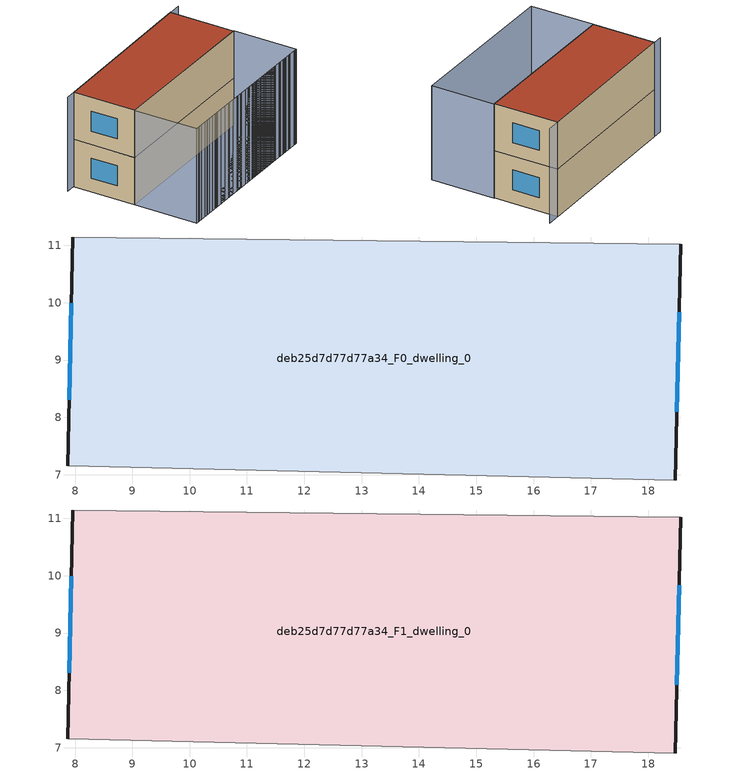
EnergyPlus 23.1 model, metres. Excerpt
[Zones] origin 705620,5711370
deb25d7d77d77a34_F0_dwelling_0
 floor ground (EU_floor_Construction): 18.57,11.02 18.47,6.91 7.87,7.16 7.96,11.15 z0
 wall outside (EU_wall_Construction): 18.47,6.91 18.57,11.02 / 7.96,11.15 7.87,7.16 z0:3
 wall adiabatic (EU_wall_Construction): 18.57,11.02 7.96,11.15 / 7.87,7.16 18.47,6.91 z0:3
 window (EU_Window_Construction): 18.5,8.1 18.54,9.83 / 7.94,9.99 7.9,8.31 z0.87:2.13
deb25d7d77d77a34_F1_dwelling_0
 floor to deb25d7d77d77a34_F0_dwelling_0 (EU_floor_Construction): 18.57,11.02 18.47,6.91 7.87,7.16 7.96,11.15 z3
 wall outside (EU_wall_Construction): 18.47,6.91 18.57,11.02 / 7.96,11.15 7.87,7.16 z3:6
 wall adiabatic (EU_wall_Construction): 18.57,11.02 7.96,11.15 / 7.87,7.16 18.47,6.91 z3:6
 window (EU_Window_Construction): 18.5,8.1 18.54,9.83 / 7.94,9.99 7.9,8.31 z3.87:5.13
 roof outside (EU_roof_Construction): 18.47,6.91 18.57,11.02 7.96,11.15 7.87,7.16 z6
shading: 19.43,11.01 7.32,11.14 / 7.75,3.13 18.41,2.86 / 18.41,2.86 7.75,3.13 / 7.75,3.13 7.85,7.17 / 7.85,7.17 18.51,6.91 / 18.51,6.91 18.41,2.86 z0:6
[Building]
EU S2 Campaign: North Axis=0; Terrain=City; Solar Distribution=FullExterior
[Site:Location]
London: Latitude=51.5; Longitude=-0.5; Time Zone=0; Elevation=25
[SizingPeriod:WeatherFileDays]
AnnualSizingPeriod: Begin Month=1; Begin Day of Month=1; End Month=12; End Day of Month=31; Day of Week for Start Day=Monday; Use Weather File Daylight Saving Period=No; Use Weather File Rain and Snow Indicators=No
[MATERIAL]
EU_InternalMass_Material: Roughness=MediumRough; Thickness=0.1; Conductivity=1; Density=1800; Specific Heat=900; Thermal Absorptance=0.9; Solar Absorptance=0.7; Visible Absorptance=0.7
[MATERIAL:NOMASS] Roughness=MediumRough; Thermal Absorptance=0.9; Solar Absorptance=0.7; Visible Absorptance=0.7
Name | Thermal Resistance
EU_wall_NoMass | 0.724719
EU_roof_NoMass | 2.98947
EU_floor_NoMass | 2.39157
[WINDOWMATERIAL:SIMPLEGLAZINGSYSTEM]
EU_Window_SimpleGlazing: UFactor=2.63425; Solar Heat Gain Coefficient=0.76; Visible Transmittance=0.76
[CONSTRUCTION]
EU_wall_Construction: EU_wall_NoMass
EU_roof_Construction: EU_roof_NoMass
EU_floor_Construction: EU_floor_NoMass
EU_Window_Construction: EU_Window_SimpleGlazing
EU_InternalMass_Construction: EU_InternalMass_Material
[ZONE] Type=1; Multiplier=1; Ceiling Height=autocalculate; Volume=128.949; Floor Area=autocalculate; Part of Total Floor Area=Yes
deb25d7d77d77a34_F0_dwelling_0; deb25d7d77d77a34_F1_dwelling_0
[INTERNALMASS] Construction=EU_InternalMass_Construction; Surface Area=42.983
Name | Zone or ZoneList
deb25d7d77d77a34_F0_dwelling_0_EU_InternalMass | deb25d7d77d77a34_F0_dwelling_0
deb25d7d77d77a34_F1_dwelling_0_EU_InternalMass | deb25d7d77d77a34_F1_dwelling_0
[OTHEREQUIPMENT] Fuel Type=Electricity; Design Level Calculation Method=Watts/Area; Power per Zone Floor Area=1; Fraction Latent=0; Fraction Radiant=0; Fraction Lost=0; Carbon Dioxide Generation Rate=0; EndUse Subcategory=EU_Step8_InternalGains
Name | Zone or ZoneList or Space or SpaceList | Schedule
EU_Step8_InternalGain_deb25d7d77d77a34_F0_dwelling_0_f000 | deb25d7d77d77a34_F0_dwelling_0 | EU_Step8_GainSchedule_deb25d7d77d77a34_F0_dwelling_0_f000
EU_Step8_InternalGain_deb25d7d77d77a34_F1_dwelling_0_f000 | deb25d7d77d77a34_F1_dwelling_0 | EU_Step8_GainSchedule_deb25d7d77d77a34_F1_dwelling_0_f000
[ZONEVENTILATION:DESIGNFLOWRATE] Schedule=EU_AlwaysOn; Design Flow Rate Calculation Method=AirChanges/Hour; Air Changes per Hour=0.418135; Ventilation Type=Natural; Fan Pressure Rise=0; Fan Total Efficiency=1; Constant Term Coefficient=1; Temperature Term Coefficient=0; Velocity Term Coefficient=0; Velocity Squared Term Coefficient=0; Minimum Indoor Temperature=-100; Maximum Indoor Temperature=100; Delta Temperature=-100; Minimum Outdoor Temperature=-100; Maximum Outdoor Temperature=100; Maximum Wind Speed=40
Name | Zone or ZoneList or Space or SpaceList
EU_ConstantAir_deb25d7d77d77a34_F0_dwelling_0 | deb25d7d77d77a34_F0_dwelling_0
EU_ConstantAir_deb25d7d77d77a34_F1_dwelling_0 | deb25d7d77d77a34_F1_dwelling_0
[HVACTEMPLATE:THERMOSTAT] Constant Heating Setpoint=20; Constant Cooling Setpoint=50
EU_HeatOnly_deb25d7d77d77a34_F0_dwelling_0; EU_HeatOnly_deb25d7d77d77a34_F1_dwelling_0
[HVACTEMPLATE:ZONE:IDEALLOADSAIRSYSTEM] System Availability Schedule=EU_AlwaysOn; Maximum Heating Supply Air Temperature=50; Minimum Cooling Supply Air Temperature=13; Maximum Heating Supply Air Humidity Ratio=0.0156; Minimum Cooling Supply Air Humidity Ratio=0.0077; Heating Limit=NoLimit; Cooling Limit=NoLimit; Heating Availability Schedule=EU_AlwaysOn; Cooling Availability Schedule=EU_CoolingOff; Dehumidification Control Type=ConstantSensibleHeatRatio; Cooling Sensible Heat Ratio=0.7; Dehumidification Setpoint=60; Humidification Control Type=None; Humidification Setpoint=30; Outdoor Air Method=None; Outdoor Air Flow Rate per Person=0.00944; Outdoor Air Flow Rate per Zone Floor Area=0; Outdoor Air Flow Rate per Zone=0; Demand Controlled Ventilation Type=None; Outdoor Air Economizer Type=NoEconomizer; Heat Recovery Type=None; Sensible Heat Recovery Effectiveness=0.7; Latent Heat Recovery Effectiveness=0.65
Name | Template Thermostat
deb25d7d77d77a34_F0_dwelling_0 | EU_HeatOnly_deb25d7d77d77a34_F0_dwelling_0
deb25d7d77d77a34_F1_dwelling_0 | EU_HeatOnly_deb25d7d77d77a34_F1_dwelling_0
[SIZING:ZONE] Zone Cooling Design Supply Air Temperature Input Method=SupplyAirTemperature; Zone Cooling Design Supply Air Temperature=13; Zone Heating Design Supply Air Temperature Input Method=SupplyAirTemperature; Zone Heating Design Supply Air Temperature=50; Zone Cooling Design Supply Air Humidity Ratio=0.008; Zone Heating Design Supply Air Humidity Ratio=0.008; Cooling Design Air Flow Method=DesignDay; Cooling Design Air Flow Rate=0; Cooling Minimum Air Flow per Zone Floor Area=0.000762; Cooling Minimum Air Flow=0; Cooling Minimum Air Flow Fraction=0.2; Heating Design Air Flow Method=DesignDay; Heating Design Air Flow Rate=0; Heating Maximum Air Flow per Zone Floor Area=0.002032; Heating Maximum Air Flow=0.141576; Heating Maximum Air Flow Fraction=0.3; Account for Dedicated Outdoor Air System=No; Dedicated Outdoor Air System Control Strategy=NeutralSupplyAir; Dedicated Outdoor Air Low Setpoint Temperature for Design=autosize; Dedicated Outdoor Air High Setpoint Temperature for Design=autosize; Zone Load Sizing Method=Sensible Load Only No Latent Load; Zone Latent Cooling Design Supply Air Humidity Ratio Input Method=HumidityRatioDifference; Zone Cooling Design Supply Air Humidity Ratio Difference=0.005; Zone Latent Heating Design Supply Air Humidity Ratio Input Method=HumidityRatioDifference; Zone Humidification Design Supply Air Humidity Ratio Difference=0.005
deb25d7d77d77a34_F0_dwelling_0; deb25d7d77d77a34_F1_dwelling_0
[SCHEDULE:CONSTANT]
Name | Hourly Value
EU_AlwaysOn | 1
EU_CoolingOff | 0
[SCHEDULE:FILE] Column Number=1; Rows to Skip at Top=0; Number of Hours of Data=8760; Column Separator=Comma; Interpolate to Timestep=No; Minutes per Item=60; Adjust Schedule for Daylight Savings=Yes
Name | File
EU_Step8_GainSchedule_deb25d7d77d77a34_F0_dwelling_0_f000 | ../../schedules/deb25d7d77d77a34/deb25d7d77d77a34_F0_dwelling_0_f000_gain.csv
EU_Step8_GainSchedule_deb25d7d77d77a34_F1_dwelling_0_f000 | ../../schedules/deb25d7d77d77a34/deb25d7d77d77a34_F1_dwelling_0_f000_gain.csv
